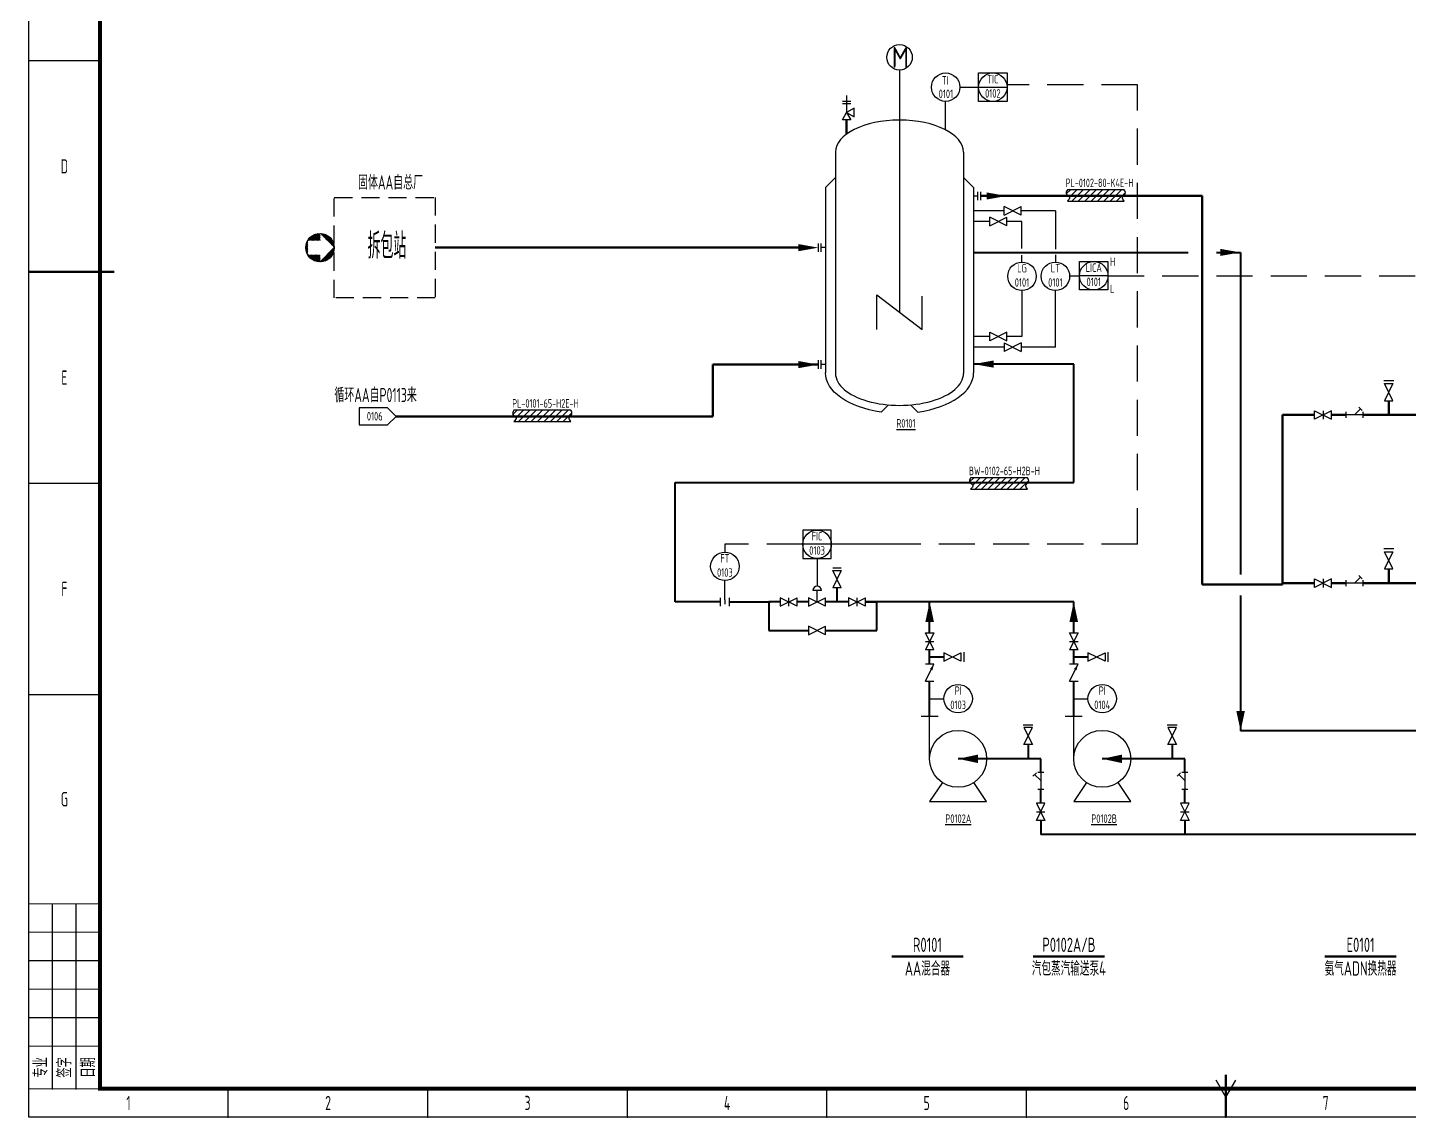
# Model space of a CAD drawing. Header units: millimetres. Extents: x 453 to 7190, y 523 to 4294.
# Drawn here: x 1143.3 to 1628.6, y 2904.8 to 3288 of the extents above; entities that cross this region are included whole.
import ezdxf

# ---------------------------------------------------------------- set-up
doc = ezdxf.new("R2010")
doc.units = ezdxf.units.MM
doc.linetypes.add('DASHED', pattern=[19.05, 12.7, -6.35])
doc.linetypes.add('DASHED2', pattern=[9.525, 6.35, -3.175])
for name, color, linetype, lineweight in [('01-主物流线-粗实线', 134, 'Continuous', 80), ('01-文本 @ 1', 7, 'Continuous', 25), ('02-次要物流线-中粗线', 30, 'Continuous', 40), ('02-辅助物流线-中粗线', 30, 'Continuous', 40), ('03-设备外轮廓线-细实线', 7, 'Continuous', 25), ('04-设备内部件-细实线', 170, 'Continuous', 25), ('05-图框与标题栏', 7, 'Continuous', 25), ('05-设备外轮廓线', 7, 'Continuous', 25), ('07-箭头', 7, 'Continuous', 25), ('08-进出物流标志', 7, 'Continuous', 25), ('09-文本', 7, 'Continuous', 25), ('11-管道组合号', 50, 'Continuous', 15), ('12-仪表', 190, 'Continuous', 25), ('12-信号线', 226, 'DASHED', 25), ('12-设备位号线', 7, 'Continuous', 80), ('13-电动气动信号线', 226, 'DASHED', 25), ('14-箭头', 7, 'Continuous', 25), ('15-仪表', 190, 'Continuous', 25), ('16-阀门与管件', 102, 'Continuous', 25), ('A设备轮廓', 7, 'Continuous', 25)]:
    doc.layers.add(name, color=color, linetype=linetype, lineweight=lineweight)
doc.layers.add('TITLE', color=7, linetype='Continuous')
doc.styles.add('3-gbcbig', font='gbenor.shx', dxfattribs={"width": 0.7, "height": 3, "bigfont": 'gbcbig.shx'})
doc.styles.add('5-gbcbig', font='gbenor.shx', dxfattribs={"width": 0.7, "height": 5, "bigfont": 'gbcbig.shx'})
doc.styles.add('5号字', font='gbenor.shx', dxfattribs={"height": 5, "bigfont": 'gbcbig.shx'})
doc.styles.add('EQ55', font='gbenor.shx', dxfattribs={"width": 0.75, "height": 5, "bigfont": 'gbcbig.shx'})
doc.styles.add('头号烷家', font='gbenor.shx', dxfattribs={"width": 0.75, "height": 3, "bigfont": 'gbcbig.shx'})
doc.styles.add('工程字', font='gbenor.shx', dxfattribs={"bigfont": 'gbcbig.shx'})

# ---------------------------------------------------------------- blocks, each defined once
blk = doc.blocks.new('箭头')
at = {"layer": '07-箭头'}
blk.add_lwpolyline([(0, 0, 0, 2.5, 0), (-7, 0, 2.5, 2.5, 0)], format="xyseb", dxfattribs=at)
blk = doc.blocks.new('in')
at = {"layer": '08-进出物流标志'}
h = blk.add_hatch(dxfattribs=at)
h.set_pattern_fill('ANSI31', color=256, scale=0.1)
h.set_pattern_definition([(45, (-2.01095, -3.13456), (-0.224506, 0.224506), [])])
h.paths.add_polyline_path([(-4.33, -2.5, 0.267949), (0, -5), (0, -2.5)], flags=17)
h.paths.add_polyline_path([(5, 0), (0, -5, 0.414214)], flags=17)
h.paths.add_polyline_path([(5, 0, 0.414214), (0, 5)], flags=17)
h.paths.add_polyline_path([(0, 2.5), (0, 5, 0.267949), (-4.33, 2.5)], flags=17)
h.paths.add_polyline_path([(-5, 0, 0.131652), (-4.33, -2.5), (-4.33, 0), (-4.33, 2.5, 0.131652)])
blk = doc.blocks.new('inlet')
at = {"layer": '08-进出物流标志'}
blk.add_line((0, -5), (5, 0), dxfattribs=at)
blk.add_circle((0, 0), 5, dxfattribs=at)
blk.add_blockref('in', (0, 0))
blk = doc.blocks.new('管道组合号')
at = {"layer": '11-管道组合号', "style": '头号烷家', "width": 0.75}
blk.add_attdef('管道组合号', (-4.3, 3.13), '', height=3, dxfattribs=at)

msp = doc.modelspace()

# ---------------------------------------------------------------- hatches: boundary and pattern name
at = {"layer": 'A设备轮廓', "ltscale": 0.25}
h = msp.add_hatch(dxfattribs=at)
h.set_pattern_fill('ANSI31', color=256, scale=0.5, angle=180, style=0)
h.set_pattern_definition([(225, (3348.3769, 5889.3023), (1.122532, -1.122532), [])])
edge = h.paths.add_edge_path()
edge.add_spline(control_points=[(1508.46, 3231.05), (1508.17, 3230.52), (1507.57, 3229.42), (1509.84, 3228.54), (1508.92, 3227.54), (1508.46, 3227.05)], knot_values=[0, 0, 0, 0, 1.52304, 3.144702, 4.721047, 4.721047, 4.721047, 4.721047], degree=3, periodic=0)
edge.add_line((1508.46, 3227.05), (1528.46, 3227.05))
edge.add_spline(control_points=[(1528.46, 3227.05), (1528.1, 3227.54), (1527.36, 3228.55), (1529.25, 3229.6), (1528.71, 3230.6), (1528.46, 3231.05)], knot_values=[0, 0, 0, 0, 1.52304, 3.144702, 4.487312, 4.487312, 4.487312, 4.487312], degree=3, periodic=0)
edge.add_line((1528.46, 3231.05), (1508.46, 3231.05))
h = msp.add_hatch(dxfattribs=at)
h.set_pattern_fill('ANSI31', color=256, scale=0.5, angle=180, style=0)
h.set_pattern_definition([(225, (3153.9825, 5811.8181), (1.122532, -1.122532), [])])
edge = h.paths.add_edge_path()
edge.add_spline(control_points=[(1314.07, 3153.57), (1313.78, 3153.03), (1313.18, 3151.94), (1315.45, 3151.05), (1314.53, 3150.06), (1314.07, 3149.57)], knot_values=[0, 0, 0, 0, 1.52304, 3.144702, 4.721047, 4.721047, 4.721047, 4.721047], degree=3, periodic=0)
edge.add_line((1314.07, 3149.57), (1334.07, 3149.57))
edge.add_spline(control_points=[(1334.07, 3149.57), (1333.71, 3150.05), (1332.97, 3151.06), (1334.85, 3152.12), (1334.31, 3153.12), (1334.07, 3153.57)], knot_values=[0, 0, 0, 0, 1.52304, 3.144702, 4.487312, 4.487312, 4.487312, 4.487312], degree=3, periodic=0)
edge.add_line((1334.07, 3153.57), (1314.07, 3153.57))
h = msp.add_hatch(dxfattribs=at)
h.set_pattern_fill('ANSI31', color=256, scale=0.5, angle=180, style=0)
h.set_pattern_definition([(225, (3314.409, 5788.097), (1.122532, -1.122532), [])])
edge = h.paths.add_edge_path()
edge.add_spline(control_points=[(1474.5, 3129.85), (1474.2, 3129.31), (1473.6, 3128.22), (1475.88, 3127.33), (1474.95, 3126.34), (1474.5, 3125.85)], knot_values=[0, 0, 0, 0, 1.52304, 3.144702, 4.721047, 4.721047, 4.721047, 4.721047], degree=3, periodic=0)
edge.add_line((1474.5, 3125.85), (1494.5, 3125.85))
edge.add_spline(control_points=[(1494.5, 3125.85), (1494.14, 3126.33), (1493.4, 3127.34), (1495.28, 3128.4), (1494.74, 3129.39), (1494.5, 3129.85)], knot_values=[0, 0, 0, 0, 1.52304, 3.144702, 4.487312, 4.487312, 4.487312, 4.487312], degree=3, periodic=0)
edge.add_line((1494.5, 3129.85), (1474.5, 3129.85))

# ---------------------------------------------------------------- linework, layer by layer
for p, q in [((1475.53, 3228.87), (1477.03, 3228.87)), ((1475.53, 3228.87), (1477.03, 3228.87)), ((1477.03, 3227.37), (1477.03, 3230.37)), ((1477.03, 3227.37), (1477.03, 3230.37)), ((1478.03, 3227.37), (1478.03, 3230.37)), ((1478.03, 3227.37), (1478.03, 3230.37)), ((1421, 3209.2), (1421, 3212.2)), ((1421, 3209.2), (1421, 3212.2)), ((1422, 3209.2), (1422, 3212.2)), ((1422, 3209.2), (1422, 3212.2)), ((1423.5, 3210.7), (1422, 3210.7)), ((1423.5, 3210.7), (1422, 3210.7)), ((1421, 3168.11), (1421, 3171.11)), ((1421, 3168.11), (1421, 3171.11)), ((1422, 3168.11), (1422, 3171.11)), ((1422, 3168.11), (1422, 3171.11)), ((1423.5, 3169.61), (1422, 3169.61)), ((1423.5, 3169.61), (1422, 3169.61)), ((1269.66, 3154.39), (1259.66, 3154.39)), ((1259.66, 3154.39), (1259.66, 3148.39)), ((1272.66, 3151.39), (1269.66, 3154.39)), ((1269.66, 3148.39), (1272.66, 3151.39)), ((1259.66, 3148.39), (1269.66, 3148.39))]:
    msp.add_line(p, q)
msp.add_circle((1449.51, 3277.58), 4.48)
msp.add_circle((1449.51, 3277.58), 4.48)
at = {"layer": '01-主物流线-粗实线'}
for p, q in [((1430.93, 3255.62), (1430.93, 3250.62)), ((1430.93, 3255.62), (1430.93, 3250.62)), ((1478.03, 3228.87), (1555.82, 3228.87)), ((1555.82, 3228.87), (1555.82, 3092.34)), ((1286.45, 3210.7), (1414, 3210.7)), ((1383.89, 3151.39), (1383.89, 3169.61)), ((1383.89, 3169.61), (1421, 3169.61)), ((1621.34, 3156.92), (1621.34, 3151.92)), ((1272.66, 3151.39), (1383.89, 3151.39)), ((1595.29, 3151.92), (1584.04, 3151.92)), ((1584.04, 3092.34), (1584.04, 3151.92)), ((1601.29, 3151.92), (1606.29, 3151.92)), ((1612.29, 3151.92), (1616.92, 3151.92)), ((1616.92, 3151.92), (1643.69, 3151.92)), ((1621.34, 3097.82), (1621.34, 3092.82)), ((1555.82, 3092.34), (1584.04, 3092.34)), ((1595.29, 3092.82), (1584.04, 3092.82)), ((1601.29, 3092.82), (1606.29, 3092.82)), ((1612.29, 3092.82), (1616.92, 3092.82)), ((1616.92, 3092.82), (1643.69, 3092.82))]:
    msp.add_line(p, q, dxfattribs=at)
at = {"layer": '02-次要物流线-中粗线'}
for p, q in [((1475.53, 3209.03), (1550.88, 3209.03)), ((1560.88, 3209.03), (1569.32, 3209.03)), ((1569.32, 3209.03), (1569.32, 3095.82)), ((1510.73, 3169.79), (1475.53, 3169.79)), ((1510.73, 3128.24), (1510.73, 3169.79)), ((1370.76, 3086.21), (1370.76, 3128.24)), ((1370.76, 3128.24), (1510.73, 3128.24)), ((1427.56, 3086.21), (1427.56, 3091.21)), ((1427.56, 3086.21), (1427.56, 3091.21)), ((1569.32, 3088.42), (1569.32, 3040.9)), ((1386.68, 3086.21), (1370.76, 3086.21)), ((1404.22, 3086.16), (1389.68, 3086.16)), ((1404.22, 3086.16), (1389.68, 3086.16)), ((1407.56, 3086.21), (1403.56, 3086.21)), ((1403.56, 3086.21), (1403.56, 3076.21)), ((1407.56, 3086.21), (1403.56, 3086.21)), ((1403.56, 3086.21), (1403.56, 3076.21)), ((1417.56, 3086.21), (1413.56, 3086.21)), ((1417.56, 3086.21), (1413.56, 3086.21)), ((1431.56, 3086.21), (1423.56, 3086.21)), ((1431.56, 3086.21), (1423.56, 3086.21)), ((1460.1, 3086.21), (1437.44, 3086.21)), ((1437.44, 3086.21), (1441.56, 3086.21)), ((1437.56, 3086.21), (1441.56, 3086.21)), ((1437.56, 3086.21), (1441.56, 3086.21)), ((1441.56, 3076.21), (1441.56, 3086.21)), ((1441.56, 3076.21), (1441.56, 3086.21)), ((1403.56, 3076.21), (1417.56, 3076.21)), ((1403.56, 3076.21), (1417.56, 3076.21)), ((1423.56, 3076.21), (1441.56, 3076.21)), ((1423.56, 3076.21), (1441.56, 3076.21)), ((1871.31, 3040.9), (1569.32, 3040.9)), ((1870.01, 3004.46), (1499.1, 3004.46))]:
    msp.add_line(p, q, dxfattribs=at)
at = {"layer": '02-辅助物流线-中粗线'}
for p, q in [((1460.1, 3086.21), (1460.1, 3086.21)), ((1460.1, 3075.35), (1460.1, 3086.21)), ((1510.71, 3086.21), (1460.1, 3086.21)), ((1460.1, 3086.21), (1460.1, 3086.21)), ((1460.1, 3075.35), (1460.1, 3086.21)), ((1510.71, 3086.21), (1460.1, 3086.21)), ((1510.71, 3075.35), (1510.71, 3086.21)), ((1510.71, 3075.35), (1510.71, 3086.21)), ((1460.1, 3064.35), (1460.1, 3069.35)), ((1460.1, 3064.35), (1460.1, 3069.35)), ((1510.71, 3064.35), (1510.71, 3069.35)), ((1510.71, 3064.35), (1510.71, 3069.35)), ((1465.1, 3066.85), (1460.1, 3066.85)), ((1465.1, 3066.85), (1460.1, 3066.85)), ((1515.71, 3066.85), (1510.71, 3066.85)), ((1515.71, 3066.85), (1510.71, 3066.85)), ((1460.1, 3046.09), (1460.1, 3058.35)), ((1460.1, 3046.09), (1460.1, 3058.35)), ((1510.71, 3046.09), (1510.71, 3058.35)), ((1510.71, 3046.09), (1510.71, 3058.35)), ((1494.69, 3036.09), (1494.69, 3031.09)), ((1494.69, 3036.09), (1494.69, 3031.09)), ((1545.29, 3036.09), (1545.29, 3031.09)), ((1545.29, 3036.09), (1545.29, 3031.09)), ((1499.1, 3031.09), (1470.1, 3031.09)), ((1499.1, 3031.09), (1470.1, 3031.09)), ((1499.1, 3026.46), (1499.1, 3031.09)), ((1499.1, 3026.46), (1499.1, 3031.09)), ((1549.71, 3031.09), (1520.71, 3031.09)), ((1549.71, 3031.09), (1520.71, 3031.09)), ((1549.71, 3026.46), (1549.71, 3031.09)), ((1549.71, 3026.46), (1549.71, 3031.09)), ((1499.1, 3015.46), (1499.1, 3020.46)), ((1499.1, 3015.46), (1499.1, 3020.46)), ((1549.71, 3015.46), (1549.71, 3020.46)), ((1549.71, 3015.46), (1549.71, 3020.46)), ((1499.1, 3009.46), (1499.1, 3004.46)), ((1499.1, 3009.46), (1499.1, 3004.46)), ((1549.71, 3009.46), (1549.71, 3004.46)), ((1549.71, 3009.46), (1549.71, 3004.46))]:
    msp.add_line(p, q, dxfattribs=at)
at = {"layer": '03-设备外轮廓线-细实线'}
for p, q in [((1427.03, 3244.29), (1427.03, 3166.52)), ((1427.03, 3244.29), (1427.03, 3166.52)), ((1471.99, 3244.29), (1471.99, 3166.52)), ((1471.99, 3244.29), (1471.99, 3166.52)), ((1427.03, 3235.4), (1423.5, 3231.87)), ((1427.03, 3235.4), (1423.5, 3231.87)), ((1471.99, 3235.4), (1475.53, 3231.87)), ((1471.99, 3235.4), (1475.53, 3231.87)), ((1423.5, 3231.87), (1423.5, 3166.68)), ((1423.5, 3231.87), (1423.5, 3166.68)), ((1475.53, 3231.87), (1475.53, 3166.68)), ((1475.53, 3231.87), (1475.53, 3166.68)), ((1443.06, 3152.91), (1445.6, 3155.45)), ((1443.06, 3152.91), (1445.6, 3155.45)), ((1455.96, 3152.91), (1453.43, 3155.45)), ((1455.96, 3152.91), (1453.43, 3155.45)), ((1457.1, 3046.09), (1463.1, 3046.09)), ((1457.1, 3046.09), (1463.1, 3046.09)), ((1460.1, 3031.09), (1460.1, 3046.09)), ((1460.1, 3031.09), (1460.1, 3046.09)), ((1507.71, 3046.09), (1513.71, 3046.09)), ((1507.71, 3046.09), (1513.71, 3046.09)), ((1510.71, 3031.09), (1510.71, 3046.09)), ((1510.71, 3031.09), (1510.71, 3046.09)), ((1464.56, 3022.77), (1460.1, 3016.09)), ((1464.56, 3022.77), (1460.1, 3016.09)), ((1480.1, 3016.09), (1475.65, 3022.77)), ((1480.1, 3016.09), (1475.65, 3022.77)), ((1515.16, 3022.77), (1510.71, 3016.09)), ((1515.16, 3022.77), (1510.71, 3016.09)), ((1530.71, 3016.09), (1526.26, 3022.77)), ((1530.71, 3016.09), (1526.26, 3022.77)), ((1460.1, 3016.09), (1480.1, 3016.09)), ((1460.1, 3016.09), (1480.1, 3016.09)), ((1510.71, 3016.09), (1530.71, 3016.09)), ((1510.71, 3016.09), (1530.71, 3016.09))]:
    msp.add_line(p, q, dxfattribs=at)
for centre in [(1470.1, 3031.09), (1470.1, 3031.09), (1520.71, 3031.09), (1520.71, 3031.09)]:
    msp.add_circle(centre, 10, dxfattribs=at)
for centre, major_axis, ratio, start_param, end_param in [((1449.51, 3244.29), (-22.48, 0), 0.5, 3.141593, 6.283185), ((1449.51, 3244.29), (-22.48, 0), 0.5, 3.141593, 6.283185), ((1449.51, 3166.52), (-22.48, 0), 0.5, 0, 3.141593), ((1449.51, 3166.52), (-22.48, 0), 0.5, 0, 3.141593), ((1449.51, 3166.52), (26.02, 0.17), 0.540912, 4.959467, 6.283185), ((1449.51, 3166.52), (26.02, 0.17), 0.540912, 4.959467, 6.283185)]:
    msp.add_ellipse(centre, major_axis=major_axis, ratio=ratio, start_param=start_param, end_param=end_param, dxfattribs=at)
at = {"layer": '03-设备外轮廓线-细实线', "extrusion": (0, 0, -1)}
msp.add_ellipse((1449.51, 3166.52), major_axis=(-26.02, 0.17), ratio=0.540912, start_param=4.959467, end_param=6.283185, dxfattribs=at)
msp.add_ellipse((1449.51, 3166.52), major_axis=(-26.02, 0.17), ratio=0.540912, start_param=4.959467, end_param=6.283185, dxfattribs=at)
at = {"layer": '04-设备内部件-细实线'}
for p, q in [((1449.51, 3273.1), (1449.51, 3188.05)), ((1449.51, 3273.1), (1449.51, 3188.05)), ((1441.51, 3181.99), (1441.51, 3194.1)), ((1441.51, 3194.1), (1457.52, 3181.99)), ((1441.51, 3181.99), (1441.51, 3194.1)), ((1441.51, 3194.1), (1457.52, 3181.99)), ((1457.52, 3181.99), (1457.52, 3193.62)), ((1457.52, 3181.99), (1457.52, 3193.62))]:
    msp.add_line(p, q, dxfattribs=at)
at = {"layer": '05-图框与标题栏'}
for p, q in [((1143.67, 3276.41), (1168.67, 3276.41)), ((1143.67, 3127.91), (1168.67, 3127.91)), ((1143.67, 3053.66), (1168.67, 3053.66)), ((1152, 2915.16), (1152, 2980.16)), ((1160.33, 2915.16), (1160.33, 2980.16)), ((1564.17, 2912.16), (1560.7, 2918.16)), ((1564.17, 2912.16), (1567.63, 2918.16)), ((1213.75, 2905.16), (1213.75, 2915.16)), ((1283.83, 2905.16), (1283.83, 2915.16)), ((1353.92, 2905.16), (1353.92, 2915.16)), ((1424, 2905.16), (1424, 2915.16)), ((1494.08, 2905.16), (1494.08, 2915.16))]:
    msp.add_line(p, q, dxfattribs=at)
at = {"layer": '05-图框与标题栏', "const_width": 1.4}
msp.add_lwpolyline([(1168.67, 3489.16), (1168.67, 2915.16), (1974.67, 2915.16), (1974.67, 3489.16)], close=True, dxfattribs=at)
at = {"layer": '05-图框与标题栏'}
for points, const_width in [([(1143.67, 3202.16), (1173.67, 3202.16)], 0.8), ([(1168.67, 2980.16), (1143.67, 2980.16)], 0.4), ([(1168.67, 2970.16), (1143.67, 2970.16)], 0.4), ([(1168.67, 2960.16), (1143.67, 2960.16)], 0.4), ([(1168.67, 2950.16), (1143.67, 2950.16)], 0.4), ([(1168.67, 2940.16), (1143.67, 2940.16)], 0.4), ([(1168.67, 2930.16), (1143.67, 2930.16)], 0.4), ([(1564.17, 2905.16), (1564.17, 2920.16)], 0.8), ([(1168.67, 2915.16), (1143.67, 2915.16)], 0.4)]:
    msp.add_lwpolyline(points, dxfattribs=dict(at, const_width=const_width))
for p in [(1152, 2915.16), (1160.33, 2915.16), (1213.75, 2905.16), (1283.83, 2905.16), (1353.92, 2905.16), (1424, 2905.16), (1494.08, 2905.16), (1564.17, 2905.16)]:
    msp.add_point(p, dxfattribs=at)
at = {"layer": '05-设备外轮廓线', "linetype": 'DASHED2'}
msp.add_lwpolyline([(1250.97, 3228.32), (1286.45, 3228.32), (1286.45, 3193.08), (1250.97, 3193.08)], close=True, dxfattribs=at)
at = {"layer": '12-仪表'}
msp.add_line((1420.56, 3101.47), (1420.56, 3091.71), dxfattribs=at)
msp.add_line((1420.56, 3101.47), (1420.56, 3091.71), dxfattribs=at)
at = {"layer": '12-信号线'}
for p, q in [((1522.74, 3200.83), (1650.85, 3200.83)), ((1415.56, 3106.47), (1388.18, 3106.47)), ((1388.18, 3106.47), (1388.18, 3103.71)), ((1415.56, 3106.47), (1388.18, 3106.47)), ((1388.18, 3106.47), (1388.18, 3103.71))]:
    msp.add_line(p, q, dxfattribs=at)
at = {"layer": '12-设备位号线'}
for p, q in [((1471.82, 2961.59), (1446.82, 2961.59)), ((1521.51, 2961.59), (1496.51, 2961.59)), ((1623.96, 2961.59), (1598.96, 2961.59))]:
    msp.add_line(p, q, dxfattribs=at)
at = {"layer": '13-电动气动信号线'}
for p, q in [((1470.72, 3267.08), (1477.3, 3267.08)), ((1470.72, 3267.08), (1477.3, 3267.08)), ((1533.15, 3267.92), (1487.3, 3267.92)), ((1533.15, 3106.47), (1533.15, 3267.92)), ((1448.61, 3106.47), (1425.56, 3106.47)), ((1533.15, 3106.47), (1425.56, 3106.47))]:
    msp.add_line(p, q, dxfattribs=at)
at = {"layer": '14-箭头'}
for points in [[(1460.1, 3086.21, 0, 3, 0), (1460.1, 3079.21, 3, 3, 0)], [(1460.1, 3086.21, 0, 3, 0), (1460.1, 3079.21, 3, 3, 0)], [(1510.71, 3086.21, 0, 3, 0), (1510.71, 3079.21, 3, 3, 0)], [(1510.71, 3086.21, 0, 3, 0), (1510.71, 3079.21, 3, 3, 0)], [(1569.32, 3040.9, 0, 3, 0), (1569.32, 3047.9, 3, 3, 0)], [(1470.1, 3031.09, 0, 3, 0), (1477.1, 3031.09, 3, 3, 0)], [(1470.1, 3031.09, 0, 3, 0), (1477.1, 3031.09, 3, 3, 0)], [(1520.71, 3031.09, 0, 3, 0), (1527.71, 3031.09, 3, 3, 0)], [(1520.71, 3031.09, 0, 3, 0), (1527.71, 3031.09, 3, 3, 0)]]:
    msp.add_lwpolyline(points, format="xyseb", dxfattribs=at)
at = {"layer": '15-仪表'}
for p, q in [((1477.3, 3267.08), (1477.3, 3272.08)), ((1477.3, 3272.08), (1487.3, 3272.08)), ((1477.3, 3267.08), (1477.3, 3272.08)), ((1477.3, 3272.08), (1487.3, 3272.08)), ((1487.3, 3272.08), (1487.3, 3262.08)), ((1487.3, 3272.08), (1487.3, 3262.08)), ((1477.3, 3262.08), (1477.3, 3267.08)), ((1477.3, 3267.08), (1487.3, 3267.08)), ((1477.3, 3262.08), (1477.3, 3267.08)), ((1477.3, 3267.08), (1487.3, 3267.08)), ((1465.72, 3252.08), (1465.72, 3262.08)), ((1465.72, 3252.08), (1465.72, 3262.08)), ((1487.3, 3262.08), (1477.3, 3262.08)), ((1487.3, 3262.08), (1477.3, 3262.08)), ((1486.24, 3223.62), (1475.53, 3223.62)), ((1504.27, 3223.62), (1492.24, 3223.62)), ((1504.27, 3223.62), (1504.27, 3210.14)), ((1504.27, 3222.66), (1504.27, 3210.2)), ((1481.23, 3219.89), (1475.53, 3219.89)), ((1492.53, 3219.89), (1487.23, 3219.89)), ((1492.53, 3210.4), (1492.53, 3219.89)), ((1492.53, 3205.64), (1492.53, 3208.08)), ((1504.27, 3208.13), (1504.27, 3205.64)), ((1512.74, 3195.83), (1512.74, 3205.83)), ((1512.74, 3205.83), (1522.74, 3205.83)), ((1522.74, 3205.83), (1522.74, 3195.83)), ((1509.26, 3200.83), (1512.74, 3200.83)), ((1522.74, 3200.83), (1512.74, 3200.83)), ((1492.53, 3195.64), (1492.53, 3179.49)), ((1504.27, 3175.76), (1504.27, 3195.64)), ((1522.74, 3195.83), (1512.74, 3195.83)), ((1481.23, 3179.49), (1475.53, 3179.49)), ((1492.53, 3179.49), (1487.23, 3179.49)), ((1486.24, 3175.76), (1475.53, 3175.76)), ((1504.27, 3175.76), (1492.24, 3175.76)), ((1425.56, 3111.47), (1415.56, 3111.47)), ((1415.56, 3111.47), (1415.56, 3101.47)), ((1425.56, 3106.47), (1425.56, 3111.47)), ((1425.56, 3106.47), (1415.56, 3106.47)), ((1425.56, 3106.47), (1415.56, 3106.47)), ((1425.56, 3101.47), (1425.56, 3106.47)), ((1425.56, 3101.47), (1425.56, 3106.47)), ((1415.56, 3101.47), (1425.56, 3101.47)), ((1415.56, 3101.47), (1425.56, 3101.47)), ((1388.18, 3086.96), (1388.18, 3093.71)), ((1388.18, 3086.96), (1388.18, 3093.71)), ((1460.1, 3052.22), (1465.1, 3052.22)), ((1460.1, 3052.22), (1465.1, 3052.22)), ((1510.71, 3052.22), (1515.71, 3052.22)), ((1510.71, 3052.22), (1515.71, 3052.22))]:
    msp.add_line(p, q, dxfattribs=at)
for centre in [(1465.72, 3267.08), (1465.72, 3267.08), (1482.3, 3267.08), (1482.3, 3267.08), (1492.53, 3200.64), (1504.27, 3200.64), (1517.74, 3200.83), (1420.56, 3106.47), (1420.56, 3106.47), (1388.18, 3098.71), (1388.18, 3098.71), (1470.1, 3052.22), (1470.1, 3052.22), (1520.71, 3052.22), (1520.71, 3052.22)]:
    msp.add_circle(centre, 5, dxfattribs=at)
at = {"layer": '16-阀门与管件'}
for p, q in [((1429.43, 3262.21), (1432.43, 3262.21)), ((1429.43, 3262.21), (1432.43, 3262.21)), ((1430.93, 3264.21), (1430.93, 3258.21)), ((1430.93, 3264.21), (1430.93, 3258.21)), ((1432.43, 3261.21), (1429.43, 3261.21)), ((1432.43, 3261.21), (1429.43, 3261.21)), ((1429.43, 3255.62), (1430.93, 3258.21)), ((1429.43, 3255.62), (1430.93, 3258.21)), ((1433.53, 3259.71), (1430.93, 3258.21)), ((1433.53, 3259.71), (1430.93, 3258.21)), ((1430.93, 3258.21), (1432.43, 3255.62)), ((1430.93, 3258.21), (1433.53, 3256.71)), ((1430.93, 3258.21), (1432.43, 3255.62)), ((1430.93, 3258.21), (1433.53, 3256.71)), ((1433.53, 3256.71), (1433.53, 3259.71)), ((1433.53, 3256.71), (1433.53, 3259.71)), ((1433.53, 3256.71), (1433.53, 3259.71)), ((1433.53, 3256.71), (1433.53, 3259.71)), ((1432.43, 3255.62), (1429.43, 3255.62)), ((1432.43, 3255.62), (1429.43, 3255.62)), ((1486.24, 3222.12), (1486.24, 3225.12)), ((1486.24, 3222.12), (1492.24, 3225.12)), ((1492.24, 3222.12), (1486.24, 3225.12)), ((1492.24, 3222.12), (1492.24, 3225.12)), ((1481.23, 3218.39), (1481.23, 3221.39)), ((1481.23, 3218.39), (1487.23, 3221.39)), ((1487.23, 3218.39), (1481.23, 3221.39)), ((1487.23, 3218.39), (1487.23, 3221.39)), ((1481.23, 3180.99), (1487.23, 3177.99)), ((1487.23, 3180.99), (1481.23, 3177.99)), ((1481.23, 3177.99), (1481.23, 3180.99)), ((1487.23, 3177.99), (1487.23, 3180.99)), ((1486.24, 3177.26), (1486.24, 3174.26)), ((1486.24, 3177.26), (1492.24, 3174.26)), ((1492.24, 3177.26), (1486.24, 3174.26)), ((1492.24, 3177.26), (1492.24, 3174.26)), ((1623.1, 3163.92), (1619.63, 3163.92)), ((1622.84, 3156.92), (1619.84, 3162.92)), ((1619.84, 3162.92), (1622.84, 3162.92)), ((1622.84, 3162.92), (1619.84, 3156.92)), ((1619.84, 3156.92), (1622.84, 3156.92)), ((1601.29, 3153.42), (1595.29, 3150.42)), ((1595.29, 3150.42), (1595.29, 3153.42)), ((1595.29, 3153.42), (1601.29, 3150.42)), ((1598.29, 3153.42), (1598.29, 3150.42)), ((1601.29, 3150.42), (1601.29, 3153.42)), ((1606.29, 3152.97), (1606.29, 3150.87)), ((1612.29, 3151.92), (1606.29, 3151.92)), ((1609.29, 3151.92), (1611.41, 3154.04)), ((1610.81, 3154.63), (1612, 3153.45)), ((1612.29, 3152.97), (1612.29, 3150.87)), ((1623.1, 3104.82), (1619.63, 3104.82)), ((1622.84, 3097.82), (1619.84, 3103.82)), ((1619.84, 3103.82), (1622.84, 3103.82)), ((1622.84, 3103.82), (1619.84, 3097.82)), ((1426.06, 3098.21), (1429.06, 3098.21)), ((1426.06, 3098.21), (1429.06, 3098.21)), ((1426.06, 3097.21), (1429.06, 3097.21)), ((1429.06, 3097.21), (1426.06, 3091.21)), ((1429.06, 3091.21), (1426.06, 3097.21)), ((1426.06, 3097.21), (1429.06, 3097.21)), ((1429.06, 3097.21), (1426.06, 3091.21)), ((1429.06, 3091.21), (1426.06, 3097.21)), ((1619.84, 3097.82), (1622.84, 3097.82)), ((1601.29, 3094.32), (1595.29, 3091.32)), ((1595.29, 3091.32), (1595.29, 3094.32)), ((1595.29, 3094.32), (1601.29, 3091.32)), ((1598.29, 3094.32), (1598.29, 3091.32)), ((1601.29, 3091.32), (1601.29, 3094.32)), ((1606.29, 3093.87), (1606.29, 3091.77)), ((1612.29, 3092.82), (1606.29, 3092.82)), ((1609.29, 3092.82), (1611.41, 3094.94)), ((1610.81, 3095.53), (1612, 3094.34)), ((1612.29, 3093.87), (1612.29, 3091.77)), ((1386.68, 3084.71), (1386.68, 3087.71)), ((1386.68, 3084.71), (1386.68, 3087.71)), ((1388.18, 3086.96), (1388.18, 3085.46)), ((1388.18, 3086.96), (1388.18, 3085.46)), ((1389.68, 3087.71), (1389.68, 3084.71)), ((1389.68, 3087.71), (1389.68, 3084.71)), ((1407.56, 3087.71), (1407.56, 3084.71)), ((1413.56, 3084.71), (1407.56, 3087.71)), ((1407.56, 3084.71), (1413.56, 3087.71)), ((1407.56, 3087.71), (1407.56, 3084.71)), ((1413.56, 3084.71), (1407.56, 3087.71)), ((1407.56, 3084.71), (1413.56, 3087.71)), ((1410.56, 3087.71), (1410.56, 3084.71)), ((1410.56, 3087.71), (1410.56, 3084.71)), ((1413.56, 3084.71), (1413.56, 3087.71)), ((1413.56, 3084.71), (1413.56, 3087.71)), ((1417.56, 3087.71), (1417.56, 3084.71)), ((1423.56, 3084.71), (1417.56, 3087.71)), ((1417.56, 3084.71), (1423.56, 3087.71)), ((1417.56, 3087.71), (1417.56, 3084.71)), ((1423.56, 3084.71), (1417.56, 3087.71)), ((1417.56, 3084.71), (1423.56, 3087.71)), ((1422.06, 3090.21), (1419.06, 3090.21)), ((1422.06, 3090.21), (1419.06, 3090.21)), ((1420.56, 3086.21), (1420.56, 3090.21)), ((1420.56, 3086.21), (1420.56, 3090.21)), ((1423.56, 3084.71), (1423.56, 3087.71)), ((1423.56, 3084.71), (1423.56, 3087.71)), ((1429.06, 3091.21), (1426.06, 3091.21)), ((1429.06, 3091.21), (1426.06, 3091.21)), ((1431.56, 3087.71), (1431.56, 3084.71)), ((1437.56, 3084.71), (1431.56, 3087.71)), ((1431.56, 3084.71), (1437.56, 3087.71)), ((1431.56, 3087.71), (1431.56, 3084.71)), ((1437.56, 3084.71), (1431.56, 3087.71)), ((1431.56, 3084.71), (1437.56, 3087.71)), ((1434.56, 3087.71), (1434.56, 3084.71)), ((1434.56, 3087.71), (1434.56, 3084.71)), ((1437.56, 3084.71), (1437.56, 3087.71)), ((1437.56, 3084.71), (1437.56, 3087.71)), ((1417.56, 3077.71), (1417.56, 3074.71)), ((1423.56, 3074.71), (1417.56, 3077.71)), ((1417.56, 3074.71), (1423.56, 3077.71)), ((1417.56, 3077.71), (1417.56, 3074.71)), ((1423.56, 3074.71), (1417.56, 3077.71)), ((1417.56, 3074.71), (1423.56, 3077.71)), ((1423.56, 3074.71), (1423.56, 3077.71)), ((1423.56, 3074.71), (1423.56, 3077.71)), ((1461.6, 3069.35), (1458.6, 3075.35)), ((1458.6, 3075.35), (1461.6, 3075.35)), ((1461.6, 3075.35), (1458.6, 3069.35)), ((1461.6, 3069.35), (1458.6, 3075.35)), ((1458.6, 3075.35), (1461.6, 3075.35)), ((1461.6, 3075.35), (1458.6, 3069.35)), ((1458.6, 3072.35), (1461.6, 3072.35)), ((1458.6, 3072.35), (1461.6, 3072.35)), ((1512.21, 3069.35), (1509.21, 3075.35)), ((1509.21, 3075.35), (1512.21, 3075.35)), ((1512.21, 3075.35), (1509.21, 3069.35)), ((1512.21, 3069.35), (1509.21, 3075.35)), ((1509.21, 3075.35), (1512.21, 3075.35)), ((1512.21, 3075.35), (1509.21, 3069.35)), ((1509.21, 3072.35), (1512.21, 3072.35)), ((1509.21, 3072.35), (1512.21, 3072.35)), ((1461.6, 3069.35), (1458.6, 3069.35)), ((1461.6, 3069.35), (1458.6, 3069.35)), ((1465.1, 3065.35), (1471.1, 3068.35)), ((1471.1, 3065.35), (1465.1, 3068.35)), ((1465.1, 3068.35), (1465.1, 3065.35)), ((1465.1, 3065.35), (1471.1, 3068.35)), ((1471.1, 3065.35), (1465.1, 3068.35)), ((1465.1, 3068.35), (1465.1, 3065.35)), ((1471.1, 3068.35), (1471.1, 3065.35)), ((1471.1, 3068.35), (1471.1, 3065.35)), ((1472.1, 3068.61), (1472.1, 3065.14)), ((1472.1, 3068.61), (1472.1, 3065.14)), ((1512.21, 3069.35), (1509.21, 3069.35)), ((1512.21, 3069.35), (1509.21, 3069.35)), ((1515.71, 3065.35), (1521.71, 3068.35)), ((1521.71, 3065.35), (1515.71, 3068.35)), ((1515.71, 3068.35), (1515.71, 3065.35)), ((1515.71, 3065.35), (1521.71, 3068.35)), ((1521.71, 3065.35), (1515.71, 3068.35)), ((1515.71, 3068.35), (1515.71, 3065.35)), ((1521.71, 3068.35), (1521.71, 3065.35)), ((1521.71, 3068.35), (1521.71, 3065.35)), ((1522.71, 3068.61), (1522.71, 3065.14)), ((1522.71, 3068.61), (1522.71, 3065.14)), ((1458.6, 3058.35), (1461.6, 3064.35)), ((1461.6, 3064.35), (1458.6, 3064.35)), ((1458.6, 3058.35), (1461.6, 3064.35)), ((1461.6, 3064.35), (1458.6, 3064.35)), ((1509.21, 3058.35), (1512.21, 3064.35)), ((1512.21, 3064.35), (1509.21, 3064.35)), ((1509.21, 3058.35), (1512.21, 3064.35)), ((1512.21, 3064.35), (1509.21, 3064.35)), ((1458.6, 3058.35), (1461.6, 3058.35)), ((1458.6, 3058.35), (1461.6, 3058.35)), ((1509.21, 3058.35), (1512.21, 3058.35)), ((1509.21, 3058.35), (1512.21, 3058.35)), ((1492.93, 3043.09), (1496.39, 3043.09)), ((1492.93, 3043.09), (1496.39, 3043.09)), ((1543.53, 3043.09), (1547, 3043.09)), ((1543.53, 3043.09), (1547, 3043.09)), ((1493.19, 3036.09), (1496.19, 3042.09)), ((1496.19, 3042.09), (1493.19, 3042.09)), ((1493.19, 3042.09), (1496.19, 3036.09)), ((1493.19, 3036.09), (1496.19, 3042.09)), ((1496.19, 3042.09), (1493.19, 3042.09)), ((1493.19, 3042.09), (1496.19, 3036.09)), ((1543.79, 3036.09), (1546.79, 3042.09)), ((1546.79, 3042.09), (1543.79, 3042.09)), ((1543.79, 3042.09), (1546.79, 3036.09)), ((1543.79, 3036.09), (1546.79, 3042.09)), ((1546.79, 3042.09), (1543.79, 3042.09)), ((1543.79, 3042.09), (1546.79, 3036.09)), ((1496.19, 3036.09), (1493.19, 3036.09)), ((1496.19, 3036.09), (1493.19, 3036.09)), ((1546.79, 3036.09), (1543.79, 3036.09)), ((1546.79, 3036.09), (1543.79, 3036.09)), ((1496.39, 3024.99), (1497.58, 3026.18)), ((1496.39, 3024.99), (1497.58, 3026.18)), ((1499.1, 3023.46), (1496.98, 3025.58)), ((1499.1, 3023.46), (1496.98, 3025.58)), ((1498.05, 3026.46), (1500.15, 3026.46)), ((1498.05, 3026.46), (1500.15, 3026.46)), ((1499.1, 3026.46), (1499.1, 3020.46)), ((1499.1, 3026.46), (1499.1, 3020.46)), ((1546.99, 3024.99), (1548.18, 3026.18)), ((1546.99, 3024.99), (1548.18, 3026.18)), ((1549.71, 3023.46), (1547.59, 3025.58)), ((1549.71, 3023.46), (1547.59, 3025.58)), ((1548.66, 3026.46), (1550.76, 3026.46)), ((1548.66, 3026.46), (1550.76, 3026.46)), ((1549.71, 3026.46), (1549.71, 3020.46)), ((1549.71, 3026.46), (1549.71, 3020.46)), ((1498.05, 3020.46), (1500.15, 3020.46)), ((1498.05, 3020.46), (1500.15, 3020.46)), ((1548.66, 3020.46), (1550.76, 3020.46)), ((1548.66, 3020.46), (1550.76, 3020.46)), ((1500.6, 3015.46), (1497.6, 3015.46)), ((1497.6, 3015.46), (1500.6, 3009.46)), ((1497.6, 3009.46), (1500.6, 3015.46)), ((1500.6, 3015.46), (1497.6, 3015.46)), ((1497.6, 3015.46), (1500.6, 3009.46)), ((1497.6, 3009.46), (1500.6, 3015.46)), ((1551.21, 3015.46), (1548.21, 3015.46)), ((1548.21, 3015.46), (1551.21, 3009.46)), ((1548.21, 3009.46), (1551.21, 3015.46)), ((1551.21, 3015.46), (1548.21, 3015.46)), ((1548.21, 3015.46), (1551.21, 3009.46)), ((1548.21, 3009.46), (1551.21, 3015.46)), ((1497.6, 3012.46), (1500.6, 3012.46)), ((1497.6, 3012.46), (1500.6, 3012.46)), ((1500.6, 3009.46), (1497.6, 3009.46)), ((1500.6, 3009.46), (1497.6, 3009.46)), ((1548.21, 3012.46), (1551.21, 3012.46)), ((1548.21, 3012.46), (1551.21, 3012.46)), ((1551.21, 3009.46), (1548.21, 3009.46)), ((1551.21, 3009.46), (1548.21, 3009.46))]:
    msp.add_line(p, q, dxfattribs=at)
at = {"layer": '16-阀门与管件', "color": 3}
for points in [[(1460.65, 3062.44, 1, 0, 0), (1461.6, 3064.35, 0, 0, 0)], [(1460.65, 3062.44, 1, 0, 0), (1461.6, 3064.35, 0, 0, 0)], [(1511.26, 3062.44, 1, 0, 0), (1512.21, 3064.35, 0, 0, 0)], [(1511.26, 3062.44, 1, 0, 0), (1512.21, 3064.35, 0, 0, 0)]]:
    msp.add_lwpolyline(points, format="xyseb", dxfattribs=at)
at = {"layer": '16-阀门与管件'}
msp.add_arc((1420.56, 3090.21), 1.5, 0, 180, dxfattribs=at)
msp.add_arc((1420.56, 3090.21), 1.5, 0, 180, dxfattribs=at)
at = {"layer": 'A设备轮廓', "ltscale": 0.25}
for p, q in [((1528.46, 3231.05), (1508.46, 3231.05)), ((1508.46, 3227.05), (1528.46, 3227.05)), ((1334.07, 3153.57), (1314.07, 3153.57)), ((1314.07, 3149.57), (1334.07, 3149.57)), ((1494.5, 3129.85), (1474.5, 3129.85)), ((1474.5, 3125.85), (1494.5, 3125.85))]:
    msp.add_line(p, q, dxfattribs=at)
for points in [[(1508.46, 3231.05), (1508.09, 3229.57), (1509.23, 3228.43), (1508.46, 3227.05)], [(1528.46, 3227.05), (1527.87, 3228.45), (1528.83, 3229.76), (1528.46, 3231.05)], [(1314.07, 3153.57), (1313.69, 3152.09), (1314.84, 3150.94), (1314.07, 3149.57)], [(1334.07, 3149.57), (1333.48, 3150.97), (1334.44, 3152.27), (1334.07, 3153.57)], [(1474.5, 3129.85), (1474.12, 3128.37), (1475.26, 3127.22), (1474.5, 3125.85)], [(1494.5, 3125.85), (1493.9, 3127.25), (1494.86, 3128.55), (1494.5, 3129.85)]]:
    msp.add_spline(points, degree=3, dxfattribs=at)
at = {"layer": 'TITLE'}
for p, q in [((1143.67, 2905.16), (1143.67, 3499.16)), ((1984.67, 2905.16), (1143.67, 2905.16))]:
    msp.add_line(p, q, dxfattribs=at)
msp.add_lwpolyline([(1143.67, 3499.16), (1984.67, 3499.16), (1984.67, 2905.16), (1143.67, 2905.16)], close=True, dxfattribs=at)

# ---------------------------------------------------------------- block references
msp.add_blockref('inlet', (1245.97, 3210.7))
at = {"layer": '07-箭头'}
for p in [(1487.1, 3228.86), (1487.1, 3228.86), (1421, 3210.7), (1421, 3169.61)]:
    msp.add_blockref('箭头', p, dxfattribs=at)
at = {"layer": '07-箭头', "xscale": -1, "rotation": 180}
msp.add_blockref('箭头', (1569.15, 3209.03), dxfattribs=at)
at = {"layer": '07-箭头', "rotation": 180}
msp.add_blockref('箭头', (1475.53, 3169.79), dxfattribs=at)
at = {"layer": '11-管道组合号'}
for p, values in [((1512.16, 3228.83), {'管道组合号': 'PL-0102-80-K4E-H'}), ((1317.77, 3151.35), {'管道组合号': 'PL-0101-65-H2E-H'}), ((1478.19, 3127.62), {'管道组合号': 'BW-0102-65-H2B-H'})]:
    msp.add_blockref('管道组合号', p, dxfattribs=at).add_auto_attribs(values)

# ---------------------------------------------------------------- texts
at = {"style": '5号字'}
msp.add_text('M', height=7.29, dxfattribs=at).set_placement((1446.78, 3273.94))
msp.add_text('M', height=7.29, dxfattribs=at).set_placement((1446.78, 3273.94))
at = {"char_height": 3, "style": '3-gbcbig'}
for s, insert, width, attachment_point in [('{\\C0;TI}', (1465.57, 3269.47), 10, 5), ('{\\C0;TI}', (1465.57, 3269.47), 10, 5), ('{\\C0;0101}', (1465.8, 3264.73), 10, 5), ('H', (1525.28, 3207.26), 6.4536, 3), ('L', (1525.04, 3197.71), 6.4536, 3)]:
    msp.add_mtext(s, dxfattribs=dict(at, insert=insert, width=width, attachment_point=attachment_point))
at = {"char_height": 3, "attachment_point": 5, "style": '3-gbcbig'}
for s, insert in [('{\\LP0102A}', (1470.16, 3010.07)), ('{\\LP0102A}', (1470.16, 3010.07)), ('{\\LP0102B}', (1521.38, 3010.07)), ('{\\LP0102B}', (1521.38, 3010.07))]:
    msp.add_mtext_dynamic_manual_height_columns(s, width=12.7249, gutter_width=35, heights=[12.14], dxfattribs=dict(at, insert=insert))
at = {"layer": '01-文本 @ 1', "insert": (1451.77, 3148.96), "char_height": 3, "attachment_point": 5, "style": 'EQ55'}
msp.add_mtext_dynamic_manual_height_columns('{\\LR0101}', width=28.0799, gutter_width=25, heights=[2.5], dxfattribs=at)
msp.add_mtext_dynamic_manual_height_columns('{\\LR0101}', width=28.0799, gutter_width=25, heights=[2.5], dxfattribs=at)
at = {"layer": '03-设备外轮廓线-细实线', "insert": (1249.73, 3215.83), "char_height": 9, "attachment_point": 1, "style": '5-gbcbig'}
msp.add_mtext_dynamic_manual_height_columns('\\pi12.94926,t30.94926;拆包站', width=38.8228, gutter_width=25, heights=[0], dxfattribs=at)
at = {"layer": '05-图框与标题栏', "char_height": 5, "attachment_point": 5, "style": '5-gbcbig'}
for s, width, insert in [('D', 25, (1156.17, 3239.28)), ('E', 25, (1156.17, 3165.03)), ('F', 25, (1156.17, 3090.78)), ('G', 25, (1156.17, 3016.91)), ('1', 70.0833, (1178.71, 2910.16)), ('2', 70.0833, (1248.79, 2910.16)), ('3', 70.0833, (1318.87, 2910.16)), ('4', 70.0833, (1388.96, 2910.16)), ('5', 70.0833, (1459.04, 2910.16)), ('6', 70.0833, (1529.12, 2910.16)), ('7', 70.0833, (1599.21, 2910.16))]:
    msp.add_mtext_dynamic_manual_height_columns(s, width=width, gutter_width=25, heights=[0], dxfattribs=dict(at, insert=insert))
at = {"layer": '05-图框与标题栏', "char_height": 5, "attachment_point": 5, "rotation": 90, "style": '工程字'}
for s, insert in [('专业', (1147.83, 2922.66)), ('签字', (1156.17, 2922.66)), ('日期', (1164.5, 2922.66))]:
    msp.add_mtext_dynamic_manual_height_columns(s, width=8.3333, gutter_width=25, heights=[0], dxfattribs=dict(at, insert=insert))
at = {"layer": '09-文本'}
for s, width, heights, insert, char_height, attachment_point, style in [('\\A1;\\pi7.04485,t32.04485;固体AA自总厂', 30.895, [5.44], (1252.26, 3236.12), 5, 1, '5-gbcbig'), ('循环AA自P0113来', 40, [0], (1279.96, 3158.88), 5, 6, '5-gbcbig'), ('0106', 40, [0], (1265.19, 3151.45), 3, 5, '3-gbcbig'), ('{\\W0.75;R0101}\\P{\\A1;\\W0.75;AA混合器}', 59.0038, [0], (1459.32, 2961.56), 5, 5, '5-gbcbig'), ('{\\W0.75;P0102A/B}\\P{\\A1;\\W0.75;汽包蒸汽输送泵4}', 59.0038, [0], (1509.01, 2961.56), 5, 5, '5-gbcbig'), ('{\\W0.75;E0101}\\P{\\A1;\\W0.75;氨气ADN换热器}', 59.0038, [0], (1611.46, 2961.56), 5, 5, '5-gbcbig')]:
    msp.add_mtext_dynamic_manual_height_columns(s, width=width, gutter_width=12.5, heights=heights, dxfattribs=dict(at, insert=insert, char_height=char_height, attachment_point=attachment_point, style=style))
at = {"layer": '15-仪表', "ltscale": 10, "char_height": 3, "width": 10, "attachment_point": 5, "style": '3-gbcbig'}
for s, insert in [('{\\C0;TIC\\P0102}', (1482.3, 3267.41)), ('{\\C0;LG\\P0101}', (1492.53, 3200.97)), ('{\\C0;LT\\P0101}', (1504.27, 3200.97)), ('{\\C0;LICA\\P0101}', (1517.74, 3201.16)), ('{\\C0;FIC\\P0103}', (1420.56, 3106.8)), ('{\\C0;FT\\P0103}', (1388.18, 3099.04)), ('{\\C0;PI\\P0103}', (1470.11, 3052.55)), ('{\\C0;PI\\P0103}', (1470.11, 3052.55)), ('{\\C0;PI\\P0104}', (1520.71, 3052.55)), ('{\\C0;PI\\P0104}', (1520.71, 3052.55))]:
    msp.add_mtext(s, dxfattribs=dict(at, insert=insert))

doc.saveas('drawing.dxf')
